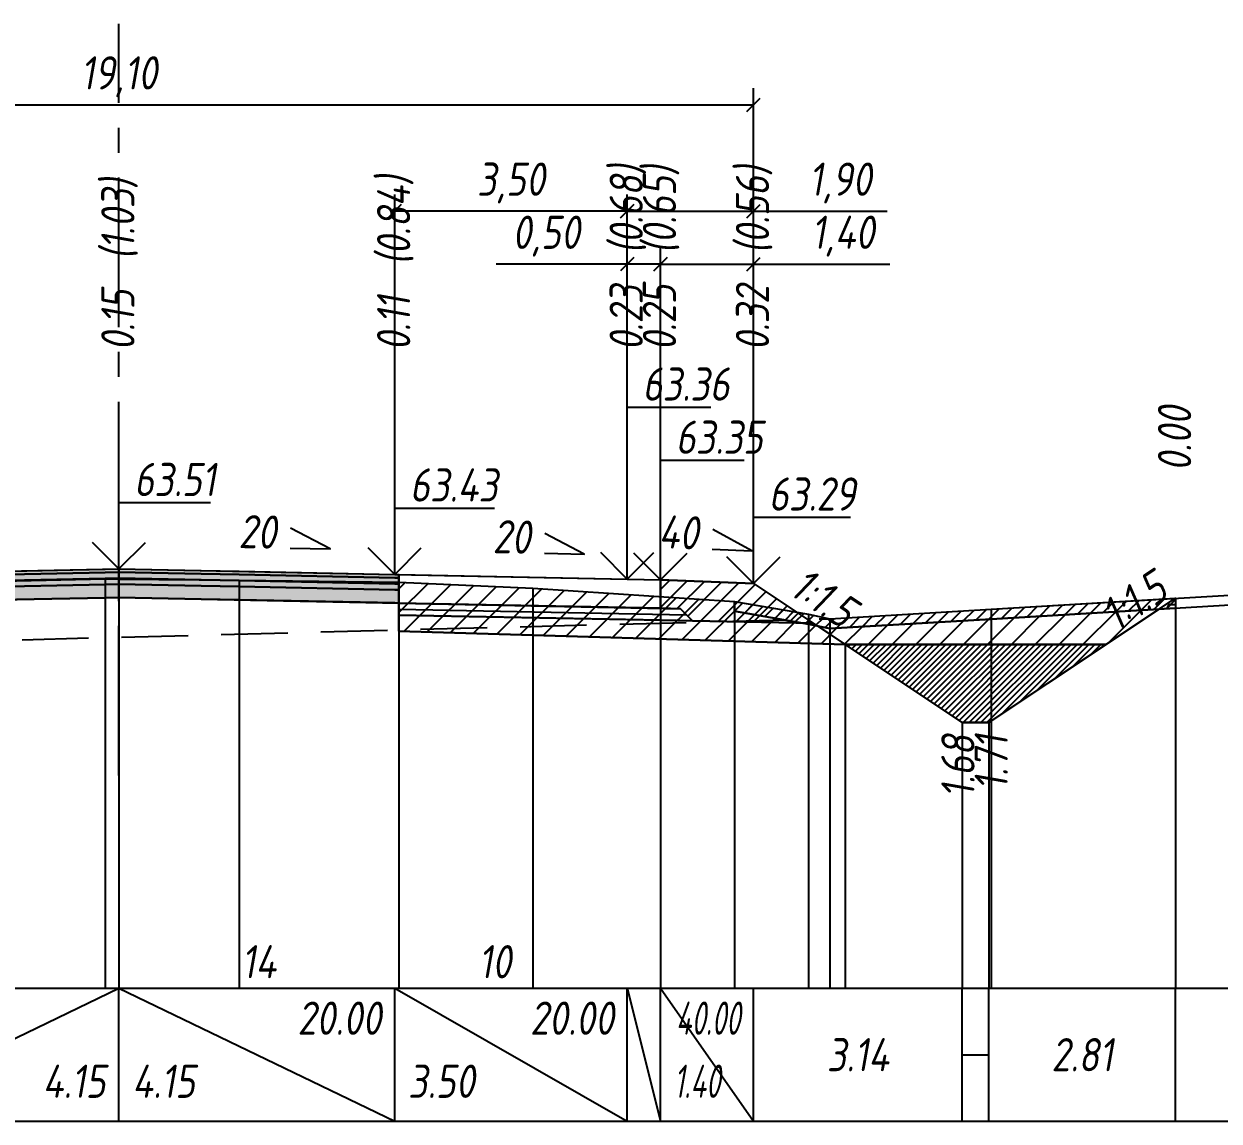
# Model space of a CAD drawing. Extents: x -717 to 1451, y -133302 to 233.
# Drawn here: x 153.9 to 243.8, y -45713 to -45630.4 of the extents above; entities that cross this region are included whole.
import ezdxf
from ezdxf.enums import TextEntityAlignment as Align

# ---------------------------------------------------------------- set-up
doc = ezdxf.new("R2010")
doc.units = 0
doc.linetypes.add('осевая2', pattern=[1.125, 0.75, -0.125, 0.125, -0.125])
doc.linetypes.add('штриховая', pattern=[0.75, 0.5, -0.25])
for name, color, linetype in [('Интерполированный поперечник', 2, 'Continuous'), ('Код_514', 1, 'Continuous'), ('Контур_0', 7, 'Continuous'), ('Контур_2521', 7, 'Continuous'), ('Контур_2564', 7, 'Continuous'), ('Контур_2660', 7, 'Continuous'), ('Контур_2665', 7, 'Continuous'), ('Контур_400', 7, 'Continuous'), ('Контур_508', 7, 'Continuous'), ('Контур_512', 7, 'Continuous'), ('Контур_513', 7, 'Continuous'), ('Контур_818', 7, 'Continuous'), ('Красный поперечник', 1, 'Continuous'), ('Объём_2501', 7, 'Continuous'), ('Объём_2564', 7, 'Continuous'), ('Объём_2650', 7, 'Continuous'), ('Объём_2660', 7, 'Continuous'), ('Объём_2661', 7, 'Continuous'), ('Объём_2662', 7, 'Continuous'), ('Объём_2663', 7, 'Continuous'), ('Объём_2664', 7, 'Continuous'), ('Объём_2665', 7, 'Continuous'), ('Объём_2666', 7, 'Continuous'), ('Объём_2667', 7, 'Continuous'), ('Объём_2668', 7, 'Continuous'), ('Объём_2669', 7, 'Continuous'), ('Объём_2675', 7, 'Continuous'), ('Объём_2753', 7, 'Continuous'), ('Ось', 1, 'осевая2'), ('Откосы', 7, 'Continuous'), ('Отметки покрытия', 7, 'Continuous'), ('Рабочие отметки', 7, 'Continuous'), ('Рабочие отметки доп.', 7, 'Continuous'), ('Слои выравнивания', 7, 'Continuous'), ('Таблица', 7, 'Continuous'), ('Уклоны проезжей части', 7, 'Continuous'), ('Черный поперечник', 3, 'Continuous')]:
    doc.layers.add(name, color=color, linetype=linetype)
for name, color, linetype, true_color in [('Контур_2540', 2, 'Continuous', 0xffff00), ('Контур_2560', 2, 'Continuous', 0xffff00), ('Контур_2561', 7, 'Continuous', 0xff8040), ('Контур_2562', 3, 'Continuous', 0x00ff00), ('Контур_2563', 7, 'Continuous', 0xff8000), ('Контур_2570', 7, 'Continuous', 0x80ff00), ('Контур_2725', 7, 'Continuous', 0x323232), ('Контур_2736', 4, 'Continuous', 0x00ffff), ('Контур_2737', 4, 'Continuous', 0x00ffff), ('Контур_2738', 4, 'Continuous', 0x00ffff), ('Контур_2739', 4, 'Continuous', 0x00ffff), ('Контур_2741', 4, 'Continuous', 0x00ffff), ('Контур_2742', 4, 'Continuous', 0x00ffff), ('Контур_2743', 4, 'Continuous', 0x00ffff), ('Контур_2744', 7, 'Continuous', 0xa4ffff), ('Контур_2745', 7, 'Continuous', 0xa4ffff), ('Контур_2747', 4, 'Continuous', 0x00ffff), ('Контур_2748', 4, 'Continuous', 0x00ffff), ('Контур_2749', 4, 'Continuous', 0x00ffff), ('Контур_2750', 4, 'Continuous', 0x00ffff), ('Контур_2751', 4, 'Continuous', 0x00ffff), ('Контур_2752', 4, 'Continuous', 0x00ffff), ('Контур_2760', 7, 'Continuous', 0x323232), ('Контур_2761', 7, 'Continuous', 0x323232), ('Контур_2762', 7, 'Continuous', 0x323232), ('Контур_2763', 7, 'Continuous', 0x323232), ('Контур_402', 7, 'Continuous', 0xff6464), ('Контур_703', 4, 'Continuous', 0x00ffff), ('Контур_705', 4, 'Continuous', 0x00ffff), ('Контур_707', 4, 'Continuous', 0x00ffff), ('Контур_720', 131, 'Continuous', 0xaaffff), ('Объём_2500', 7, 'Continuous', 0xc0c0c0), ('Объём_2520', 7, 'Continuous', 0x80ffff), ('Объём_2540', 2, 'Continuous', 0xffff00), ('Объём_2560', 2, 'Continuous', 0xffff00), ('Объём_2561', 7, 'Continuous', 0xff8040), ('Объём_2562', 3, 'Continuous', 0x00ff00), ('Объём_2563', 7, 'Continuous', 0xff8000), ('Объём_2570', 7, 'Continuous', 0x80ff00), ('Объём_2600', 7, 'Continuous', 0x808000), ('Объём_2620', 2, 'Continuous', 0xffff00), ('Объём_2746', 2, 'Continuous', 0xffff00)]:
    doc.layers.add(name, color=color, linetype=linetype, true_color=true_color)
doc.styles.get("Standard").update_dxf_attribs({"font": 'txt', "height": 2.5})
doc.styles.add('М', font='romand.shx', dxfattribs={"width": 0.8, "oblique": 10, "height": 2.5})
doc.dimstyles.new('ISO-25', dxfattribs={"dimtxt": 2.5, "dimasz": 2.5, "dimexe": 1.25, "dimexo": 0.625, "dimtad": 1, "dimtxsty": 'Standard', "dimcen": 2.5, "dimadec": 0, "dimazin": 0, "dimtfac": 1, "dimtmove": 0, "dimatfit": 3, "dimfxl": 1, "dimarcsym": 0})

# ---------------------------------------------------------------- blocks, each defined once
blk = doc.blocks.new('_Oblique')
at = {"color": 0, "linetype": 'ByBlock', "lineweight": -2}
blk.add_line((-0.5, -0.5), (0.5, 0.5), dxfattribs=at)
blk = doc.blocks.new('*D1074')
at = {"color": 0, "lineweight": -2, "transparency": 16777216}
for p, q in [((201.752, -45671.682), (201.752, -45647.242)), ((208.752, -45671.962), (208.752, -45647.242)), ((201.752, -45648.492), (208.752, -45648.492)), ((208.752, -45648.492), (219.022, -45648.492))]:
    blk.add_line(p, q, dxfattribs=at)
at = {"layer": 'Defpoints', "color": 0, "transparency": 16777216}
for p in [(208.752, -45648.492), (201.752, -45672.307), (208.752, -45672.587)]:
    blk.add_point(p, dxfattribs=at)
at = {"color": 0, "lineweight": -2, "transparency": 16777216, "rotation": 180}
blk.add_blockref('_Oblique', (201.752, -45648.492), dxfattribs=at)
at = {"color": 0, "lineweight": -2, "transparency": 16777216}
blk.add_blockref('_Oblique', (208.752, -45648.492), dxfattribs=at)
at = {"color": 0, "transparency": 16777216, "insert": (215.482, -45646.379), "char_height": 2.5, "width": 8.75, "attachment_point": 5, "style": 'М'}
blk.add_mtext('1,40', dxfattribs=at)
blk = doc.blocks.new('*D1076')
at = {"color": 0, "lineweight": -2, "transparency": 16777216}
for p, q in [((199.252, -45671.632), (199.252, -45647.242)), ((201.752, -45671.682), (201.752, -45647.242)), ((199.252, -45648.492), (189.391, -45648.492)), ((201.752, -45648.492), (199.252, -45648.492))]:
    blk.add_line(p, q, dxfattribs=at)
at = {"layer": 'Defpoints', "color": 0, "transparency": 16777216}
for p in [(201.752, -45648.492), (199.252, -45672.257), (201.752, -45672.307)]:
    blk.add_point(p, dxfattribs=at)
at = {"color": 0, "lineweight": -2, "transparency": 16777216, "rotation": 180}
blk.add_blockref('_Oblique', (199.252, -45648.492), dxfattribs=at)
at = {"color": 0, "lineweight": -2, "transparency": 16777216}
blk.add_blockref('_Oblique', (201.752, -45648.492), dxfattribs=at)
at = {"color": 0, "transparency": 16777216, "insert": (193.152, -45646.379), "char_height": 2.5, "width": 9.16667, "attachment_point": 5, "style": 'М'}
blk.add_mtext('0,50', dxfattribs=at)
blk = doc.blocks.new('*D1078')
at = {"color": 0, "lineweight": -2, "transparency": 16777216}
for p, q in [((181.752, -45671.282), (181.752, -45643.242)), ((199.252, -45671.632), (199.252, -45643.242)), ((199.252, -45644.492), (181.752, -45644.492))]:
    blk.add_line(p, q, dxfattribs=at)
at = {"layer": 'Defpoints', "color": 0, "transparency": 16777216}
for p in [(181.752, -45644.492), (181.752, -45671.907), (199.252, -45672.257)]:
    blk.add_point(p, dxfattribs=at)
at = {"color": 0, "lineweight": -2, "transparency": 16777216, "rotation": 180}
blk.add_blockref('_Oblique', (181.752, -45644.492), dxfattribs=at)
at = {"color": 0, "lineweight": -2, "transparency": 16777216}
blk.add_blockref('_Oblique', (199.252, -45644.492), dxfattribs=at)
at = {"color": 0, "transparency": 16777216, "insert": (190.502, -45642.379), "char_height": 2.5, "width": 9.58333, "attachment_point": 5, "style": 'М'}
blk.add_mtext('3,50', dxfattribs=at)
blk = doc.blocks.new('*D1079')
at = {"color": 0, "lineweight": -2, "transparency": 16777216}
for p, q in [((199.252, -45671.632), (199.252, -45643.242)), ((208.752, -45671.962), (208.752, -45643.242)), ((199.252, -45644.492), (208.752, -45644.492)), ((208.752, -45644.492), (218.82, -45644.492))]:
    blk.add_line(p, q, dxfattribs=at)
at = {"layer": 'Defpoints', "color": 0, "transparency": 16777216}
for p in [(199.252, -45644.492), (199.252, -45672.257), (208.752, -45672.587)]:
    blk.add_point(p, dxfattribs=at)
at = {"color": 0, "lineweight": -2, "transparency": 16777216, "rotation": 180}
blk.add_blockref('_Oblique', (199.252, -45644.492), dxfattribs=at)
at = {"color": 0, "lineweight": -2, "transparency": 16777216}
blk.add_blockref('_Oblique', (208.752, -45644.492), dxfattribs=at)
at = {"color": 0, "transparency": 16777216, "insert": (215.28, -45642.379), "char_height": 2.5, "width": 8.75, "attachment_point": 5, "style": 'М'}
blk.add_mtext('1,90', dxfattribs=at)
blk = doc.blocks.new('*D1081')
at = {"color": 0, "lineweight": -2, "transparency": 16777216}
for p, q in [((113.252, -45671.962), (113.252, -45635.242)), ((208.752, -45671.962), (208.752, -45635.242)), ((113.252, -45636.492), (208.752, -45636.492))]:
    blk.add_line(p, q, dxfattribs=at)
at = {"layer": 'Defpoints', "color": 0, "transparency": 16777216}
for p in [(208.752, -45636.492), (113.252, -45672.587), (208.752, -45672.587)]:
    blk.add_point(p, dxfattribs=at)
at = {"color": 0, "lineweight": -2, "transparency": 16777216, "rotation": 180}
blk.add_blockref('_Oblique', (113.252, -45636.492), dxfattribs=at)
at = {"color": 0, "lineweight": -2, "transparency": 16777216}
blk.add_blockref('_Oblique', (208.752, -45636.492), dxfattribs=at)
at = {"color": 0, "transparency": 16777216, "insert": (161.002, -45634.379), "char_height": 2.5, "width": 10.41667, "attachment_point": 5, "style": 'М'}
blk.add_mtext('19,10', dxfattribs=at)

msp = doc.modelspace()

# ---------------------------------------------------------------- hatches: boundary and pattern name
at = {"layer": 'Объём_2563'}
h = msp.add_hatch(dxfattribs=at)
h.set_pattern_fill('ANSI31', color=256, scale=0.3)
h.paths.add_polyline_path([(204.17, -45675.343), (203.252, -45674.425), (201.752, -45674.395), (201.752, -45672.245), (208.752, -45672.525), (213.252, -45675.525)])
at = {"layer": 'Объём_2570'}
h = msp.add_hatch(dxfattribs=at)
h.set_pattern_fill('ANSI31', color=256, scale=0.2)
h.paths.add_polyline_path([(240.513, -45674.385), (226.645, -45675.201), (214.5, -45675.926), (212.899, -45675.589), (207.316, -45674.623), (207.316, -45673.873), (212.899, -45674.839), (214.5, -45675.176), (226.645, -45674.451), (240.513, -45673.635)])
at = {"layer": 'Объём_2600'}
h = msp.add_hatch(dxfattribs=at)
h.set_pattern_fill('ANSI31', color=6, scale=0.4)
h.paths.add_polyline_path([(235.287, -45677.119), (215.643, -45677.119), (182.063, -45676.111), (182.063, -45672.42), (192.139, -45672.878), (207.316, -45673.873), (207.316, -45674.623), (212.899, -45675.589), (214.5, -45675.926), (239.279, -45674.457)])
h = msp.add_hatch(dxfattribs=at)
h.set_pattern_fill('HONEY', color=5, scale=0.3)
h.paths.add_polyline_path([(239.279, -45674.457), (240.513, -45673.635), (240.513, -45674.385)])
at = {"layer": 'Объём_2620'}
h = msp.add_hatch(dxfattribs=at)
h.set_pattern_fill('ANSI31', color=2, scale=0.1)
h.paths.add_polyline_path([(215.643, -45677.119), (235.287, -45677.119), (226.465, -45683), (224.465, -45683)])
at = {"layer": 'Слои выравнивания'}
for color, points in [(2, [(136.767, -45671.914), (140.252, -45671.845), (146.602, -45671.718), (159.977, -45671.45), (161.002, -45671.43), (161.002, -45671.68), (159.977, -45671.7), (146.602, -45671.968), (140.252, -45672.095), (136.767, -45672.164)]), (2, [(161.002, -45671.43), (167.197, -45671.553), (170.044, -45671.61), (181.752, -45671.845), (182.063, -45671.851), (182.063, -45672.101), (181.752, -45672.095), (170.044, -45671.86), (167.197, -45671.803), (161.002, -45671.68)]), (3, [(136.767, -45672.164), (140.252, -45672.095), (146.602, -45671.968), (159.977, -45671.7), (161.002, -45671.68), (161.002, -45672.13), (159.977, -45672.15), (146.602, -45672.418), (140.252, -45672.545), (136.767, -45672.614)]), (4, [(136.767, -45672.614), (140.252, -45672.545), (146.602, -45672.418), (159.977, -45672.15), (161.002, -45672.13), (161.002, -45672.58), (159.977, -45672.6), (146.602, -45672.868), (140.252, -45672.995), (136.767, -45673.064)]), (3, [(161.002, -45671.68), (167.197, -45671.803), (170.044, -45671.86), (181.752, -45672.095), (182.063, -45672.101), (182.063, -45672.551), (181.752, -45672.545), (170.044, -45672.31), (167.197, -45672.253), (161.002, -45672.13)]), (4, [(161.002, -45672.13), (167.197, -45672.253), (170.044, -45672.31), (181.752, -45672.545), (182.063, -45672.551), (182.063, -45673.001), (181.752, -45672.995), (170.044, -45672.76), (167.197, -45672.703), (161.002, -45672.58)]), (5, [(136.767, -45673.064), (140.252, -45672.995), (146.602, -45672.868), (159.977, -45672.6), (161.002, -45672.58), (161.002, -45673.58), (159.977, -45673.6), (146.602, -45673.868), (140.252, -45673.995), (136.767, -45674.064)]), (5, [(161.002, -45672.58), (167.197, -45672.703), (170.044, -45672.76), (181.752, -45672.995), (182.063, -45673.001), (182.063, -45674.001), (181.752, -45673.995), (170.044, -45673.76), (167.197, -45673.703), (161.002, -45673.58)])]:
    msp.add_hatch(color=color, dxfattribs=at).paths.add_polyline_path(points)

# ---------------------------------------------------------------- linework, layer by layer
at = {"layer": 'Интерполированный поперечник', "linetype": 'штриховая', "ltscale": 10, "flags": 128}
msp.add_lwpolyline([(93.731, -45678.319), (214.5, -45675.176)], dxfattribs=at)
at = {"layer": 'Код_514'}
for p, q in [((140.252, -45713), (161.002, -45703)), ((161.002, -45713), (161.002, -45703)), ((161.002, -45703), (181.752, -45713)), ((181.752, -45713), (181.752, -45703)), ((181.752, -45703), (199.252, -45713)), ((199.252, -45713), (199.252, -45703)), ((199.252, -45703), (201.752, -45713)), ((201.752, -45713), (201.752, -45703)), ((201.752, -45703), (208.752, -45713)), ((208.752, -45713), (208.752, -45703)), ((224.465, -45713), (224.465, -45703)), ((226.465, -45713), (226.465, -45703)), ((240.513, -45713), (240.513, -45703)), ((224.465, -45708), (226.465, -45708))]:
    msp.add_line(p, q, dxfattribs=at)
at = {"layer": 'Контур_0', "flags": 128}
for points in [[(182.063, -45671.851), (201.752, -45672.245), (201.752, -45674.395), (182.063, -45674.001), (182.063, -45671.851), (182.063, -45671.851)], [(208.752, -45672.525), (212.796, -45675.22), (212.796, -45675.22), (212.796, -45675.22), (212.796, -45675.22), (212.796, -45675.22), (212.796, -45675.22), (212.796, -45675.22), (212.796, -45675.22), (212.796, -45675.22), (212.796, -45675.22), (212.796, -45675.22), (212.796, -45675.22), (212.796, -45675.22), (212.796, -45675.22), (224.465, -45683)], [(208.752, -45672.525), (212.796, -45675.22), (212.796, -45675.22), (212.796, -45675.22), (212.796, -45675.22), (212.796, -45675.22), (212.796, -45675.22), (212.796, -45675.22), (212.796, -45675.22), (212.796, -45675.22), (212.796, -45675.22), (212.796, -45675.22), (212.796, -45675.22), (212.796, -45675.22), (212.796, -45675.22), (224.465, -45683), (226.465, -45683), (240.513, -45673.635), (240.513, -45673.635), (240.513, -45673.635), (240.513, -45673.635), (240.513, -45673.635), (240.513, -45673.635), (240.513, -45673.635), (240.513, -45673.635), (240.513, -45673.635), (240.513, -45673.635), (240.513, -45673.635), (240.513, -45673.635), (240.513, -45673.635)], [(201.752, -45675.295), (182.063, -45674.901), (182.063, -45674.001), (203.252, -45674.425), (204.17, -45675.343), (201.752, -45675.295), (201.752, -45675.295)], [(201.752, -45674.395), (203.252, -45674.425), (204.17, -45675.343), (213.252, -45675.525)]]:
    msp.add_lwpolyline(points, dxfattribs=at)
at = {"layer": 'Контур_2521', "color": 250, "flags": 128}
msp.add_lwpolyline([(182.063, -45674.451), (203.711, -45674.884)], dxfattribs=at)
at = {"layer": 'Контур_2540', "flags": 128}
msp.add_lwpolyline([(199.252, -45675.245), (213.252, -45675.525), (215.643, -45677.119), (182.063, -45676.111), (182.063, -45674.901), (199.252, -45675.245), (199.252, -45675.245)], dxfattribs=at)
at = {"layer": 'Контур_2560', "flags": 128}
msp.add_lwpolyline([(201.752, -45672.245), (208.752, -45672.525), (208.752, -45672.525), (208.752, -45672.525)], dxfattribs=at)
at = {"layer": 'Контур_2561', "flags": 128}
msp.add_lwpolyline([(201.752, -45672.245), (201.752, -45672.245), (208.752, -45672.525), (208.752, -45672.525), (201.752, -45672.245)], dxfattribs=at)
at = {"layer": 'Контур_2562', "flags": 128}
msp.add_lwpolyline([(208.752, -45672.525), (208.752, -45672.525), (208.752, -45672.525), (208.752, -45672.525), (208.752, -45672.525)], dxfattribs=at)
at = {"layer": 'Контур_2563', "flags": 128}
msp.add_lwpolyline([(204.17, -45675.343), (203.252, -45674.425), (201.752, -45674.395), (201.752, -45672.245), (208.752, -45672.525), (213.252, -45675.525), (204.17, -45675.343), (204.17, -45675.343)], dxfattribs=at)
at = {"layer": 'Контур_2564', "flags": 128}
msp.add_lwpolyline([(201.752, -45672.245), (208.752, -45672.525)], dxfattribs=at)
at = {"layer": 'Контур_2570', "flags": 128}
msp.add_lwpolyline([(80, -45679.355), (89.551, -45679.397), (93.731, -45679.069), (93.731, -45679.069), (104.923, -45677.384), (116.34, -45674.865), (116.34, -45674.115), (128.263, -45673.439), (136.767, -45672.737), (146.602, -45672.482), (159.977, -45672.182), (161.002, -45672.192), (170.044, -45672.282), (182.063, -45672.42), (192.139, -45672.878), (207.316, -45673.873), (207.316, -45674.623), (212.899, -45675.589), (214.5, -45675.926), (214.5, -45675.926), (226.645, -45675.201), (247.12, -45673.996), (265.513, -45673.57)], dxfattribs=at)
at = {"layer": 'Контур_2660', "flags": 128}
msp.add_lwpolyline([(182.063, -45676.111), (215.643, -45677.119)], dxfattribs=at)
at = {"layer": 'Контур_2665', "flags": 128}
msp.add_lwpolyline([(208.752, -45672.525), (208.752, -45672.525)], dxfattribs=at)
at = {"layer": 'Контур_2725', "flags": 128}
msp.add_lwpolyline([(136.767, -45674.064), (140.252, -45673.995), (146.602, -45673.868), (159.977, -45673.6), (161.002, -45673.58), (167.197, -45673.703), (170.044, -45673.76), (181.752, -45673.995), (182.063, -45674.001)], dxfattribs=at)
at = {"layer": 'Контур_2736', "flags": 128}
for points in [[(208.752, -45672.525), (212.796, -45675.22)], [(212.796, -45675.22), (224.465, -45683)]]:
    msp.add_lwpolyline(points, dxfattribs=at)
at = {"layer": 'Контур_2737', "flags": 128}
msp.add_lwpolyline([(212.796, -45675.22), (212.796, -45675.22)], dxfattribs=at)
at = {"layer": 'Контур_2738', "flags": 128}
msp.add_lwpolyline([(212.796, -45675.22), (212.796, -45675.22)], dxfattribs=at)
at = {"layer": 'Контур_2739', "flags": 128}
msp.add_lwpolyline([(212.796, -45675.22), (212.796, -45675.22)], dxfattribs=at)
at = {"layer": 'Контур_2741', "flags": 128}
msp.add_lwpolyline([(240.513, -45673.635), (240.513, -45673.635)], dxfattribs=at)
at = {"layer": 'Контур_2742', "flags": 128}
msp.add_lwpolyline([(240.513, -45673.635), (240.513, -45673.635)], dxfattribs=at)
at = {"layer": 'Контур_2743', "flags": 128}
msp.add_lwpolyline([(240.513, -45673.635), (240.513, -45673.635)], dxfattribs=at)
at = {"layer": 'Контур_2744', "flags": 128}
msp.add_lwpolyline([(240.513, -45673.635), (240.513, -45673.635)], dxfattribs=at)
msp.add_lwpolyline([(240.513, -45673.635), (240.513, -45673.635)], dxfattribs=at)
msp.add_lwpolyline([(240.513, -45673.635), (240.513, -45673.635)], dxfattribs=at)
msp.add_lwpolyline([(240.513, -45673.635), (240.513, -45673.635)], dxfattribs=at)
msp.add_lwpolyline([(240.513, -45673.635), (240.513, -45673.635)], dxfattribs=at)
msp.add_lwpolyline([(240.513, -45673.635), (240.513, -45673.635)], dxfattribs=at)
at = {"layer": 'Контур_2745', "flags": 128}
msp.add_lwpolyline([(212.796, -45675.22), (212.796, -45675.22)], dxfattribs=at)
msp.add_lwpolyline([(212.796, -45675.22), (212.796, -45675.22)], dxfattribs=at)
msp.add_lwpolyline([(212.796, -45675.22), (212.796, -45675.22)], dxfattribs=at)
msp.add_lwpolyline([(212.796, -45675.22), (212.796, -45675.22)], dxfattribs=at)
msp.add_lwpolyline([(212.796, -45675.22), (212.796, -45675.22)], dxfattribs=at)
msp.add_lwpolyline([(212.796, -45675.22), (212.796, -45675.22)], dxfattribs=at)
at = {"layer": 'Контур_2747', "flags": 128}
msp.add_lwpolyline([(212.796, -45675.22), (212.796, -45675.22)], dxfattribs=at)
at = {"layer": 'Контур_2748', "flags": 128}
msp.add_lwpolyline([(212.796, -45675.22), (212.796, -45675.22)], dxfattribs=at)
at = {"layer": 'Контур_2749', "flags": 128}
msp.add_lwpolyline([(212.796, -45675.22), (212.796, -45675.22)], dxfattribs=at)
at = {"layer": 'Контур_2750', "flags": 128}
msp.add_lwpolyline([(240.513, -45673.635), (240.513, -45673.635)], dxfattribs=at)
at = {"layer": 'Контур_2751', "flags": 128}
msp.add_lwpolyline([(240.513, -45673.635), (240.513, -45673.635)], dxfattribs=at)
at = {"layer": 'Контур_2752', "flags": 128}
msp.add_lwpolyline([(240.513, -45673.635), (240.513, -45673.635)], dxfattribs=at)
at = {"layer": 'Контур_2760', "flags": 128}
msp.add_lwpolyline([(136.767, -45671.914), (140.252, -45671.845), (146.602, -45671.718), (159.977, -45671.45), (161.002, -45671.43), (167.197, -45671.553), (170.044, -45671.61), (181.752, -45671.845), (182.063, -45671.851)], dxfattribs=at)
at = {"layer": 'Контур_2761', "flags": 128}
msp.add_lwpolyline([(136.767, -45672.164), (140.252, -45672.095), (146.602, -45671.968), (159.977, -45671.7), (161.002, -45671.68), (167.197, -45671.803), (170.044, -45671.86), (181.752, -45672.095), (182.063, -45672.101)], dxfattribs=at)
at = {"layer": 'Контур_2762', "flags": 128}
msp.add_lwpolyline([(136.767, -45672.614), (140.252, -45672.545), (146.602, -45672.418), (159.977, -45672.15), (161.002, -45672.13), (167.197, -45672.253), (170.044, -45672.31), (181.752, -45672.545), (182.063, -45672.551)], dxfattribs=at)
at = {"layer": 'Контур_2763', "flags": 128}
msp.add_lwpolyline([(136.767, -45673.064), (140.252, -45672.995), (146.602, -45672.868), (159.977, -45672.6), (161.002, -45672.58), (167.197, -45672.703), (170.044, -45672.76), (181.752, -45672.995), (182.063, -45673.001)], dxfattribs=at)
at = {"layer": 'Контур_400', "flags": 128}
for points in [[(120.252, -45672.245), (122.752, -45672.195), (122.752, -45672.195), (122.752, -45672.195), (122.752, -45672.195), (122.752, -45672.195), (122.752, -45672.195), (140.252, -45671.845), (161.002, -45671.43)], [(161.002, -45671.43), (181.752, -45671.845), (199.252, -45672.195), (199.252, -45672.195), (199.252, -45672.195), (199.252, -45672.195), (199.252, -45672.195), (199.252, -45672.195), (201.752, -45672.245)]]:
    msp.add_lwpolyline(points, dxfattribs=at)
at = {"layer": 'Контур_402', "flags": 128}
msp.add_lwpolyline([(106.361, -45677.119), (136.767, -45676.207), (136.767, -45674.064), (161.002, -45673.58), (182.063, -45674.001), (182.063, -45676.111), (215.643, -45677.119)], dxfattribs=at)
at = {"layer": 'Контур_508', "flags": 128}
msp.add_lwpolyline([(105, -45678.026), (106.361, -45677.119), (136.767, -45676.207), (136.767, -45674.064), (161.002, -45673.58), (182.063, -45674.001), (182.063, -45676.111), (215.643, -45677.119), (224.465, -45683), (226.465, -45683), (240.513, -45673.635)], dxfattribs=at)
at = {"layer": 'Контур_512', "flags": 128}
msp.add_lwpolyline([(182.063, -45676.111), (215.643, -45677.119), (224.465, -45683), (226.465, -45683), (240.513, -45673.635)], dxfattribs=at)
at = {"layer": 'Контур_513', "flags": 128}
msp.add_lwpolyline([(105, -45678.026), (106.361, -45677.119), (136.767, -45676.207), (136.767, -45674.064), (161.002, -45673.58), (182.063, -45674.001), (182.063, -45676.111), (215.643, -45677.119), (224.465, -45683), (226.465, -45683), (240.513, -45673.635)], dxfattribs=at)
at = {"layer": 'Контур_703', "flags": 128}
msp.add_lwpolyline([(208.752, -45672.525), (212.796, -45675.22)], dxfattribs=at)
at = {"layer": 'Контур_705', "flags": 128}
msp.add_lwpolyline([(212.796, -45675.22), (212.796, -45675.22)], dxfattribs=at)
at = {"layer": 'Контур_707', "flags": 128}
msp.add_lwpolyline([(226.465, -45683), (240.513, -45673.635)], dxfattribs=at)
at = {"layer": 'Контур_720', "flags": 128}
msp.add_lwpolyline([(224.465, -45683), (226.465, -45683)], dxfattribs=at)
at = {"layer": 'Контур_818', "flags": 128}
msp.add_lwpolyline([(105, -45677.367), (116.34, -45674.865), (116.34, -45674.115), (128.263, -45673.439), (136.767, -45672.737), (146.602, -45672.482), (159.977, -45672.182), (161.002, -45672.192), (170.044, -45672.282), (182.063, -45672.42), (192.139, -45672.878), (207.316, -45673.873), (207.316, -45674.623), (212.899, -45675.589), (214.5, -45675.926), (214.5, -45675.926), (226.645, -45675.201), (240.513, -45674.385)], dxfattribs=at)
at = {"layer": 'Красный поперечник'}
for p, q in [((140.252, -45671.845), (161.002, -45671.43)), ((161.002, -45671.43), (181.752, -45671.845)), ((181.752, -45671.845), (199.252, -45672.195)), ((199.252, -45672.195), (201.752, -45672.245)), ((201.752, -45672.245), (208.752, -45672.525)), ((208.752, -45672.525), (224.465, -45683)), ((226.465, -45683), (240.513, -45673.635)), ((240.513, -45673.635), (240.513, -45703)), ((182.063, -45676.111), (182.063, -45703)), ((215.643, -45677.119), (215.643, -45703)), ((224.465, -45683), (224.465, -45703)), ((224.465, -45683), (226.465, -45683)), ((226.465, -45683), (226.465, -45703))]:
    msp.add_line(p, q, dxfattribs=at)
at = {"layer": 'Объём_2500', "flags": 128}
msp.add_lwpolyline([(182.063, -45671.851), (201.752, -45672.245), (201.752, -45674.395), (182.063, -45674.001), (182.063, -45671.851), (182.063, -45671.851)], dxfattribs=at)
at = {"layer": 'Объём_2501', "flags": 128}
for points in [[(120.252, -45672.245), (122.752, -45672.195), (122.752, -45672.195), (122.752, -45672.195), (122.752, -45672.195), (122.752, -45672.195), (122.752, -45672.195), (140.252, -45671.845), (161.002, -45671.43)], [(161.002, -45671.43), (181.752, -45671.845), (199.252, -45672.195), (199.252, -45672.195), (199.252, -45672.195), (199.252, -45672.195), (199.252, -45672.195), (199.252, -45672.195), (201.752, -45672.245)]]:
    msp.add_lwpolyline(points, dxfattribs=at)
at = {"layer": 'Объём_2520', "color": 250, "flags": 128}
msp.add_lwpolyline([(201.752, -45675.295), (182.063, -45674.901), (182.063, -45674.001), (203.252, -45674.425), (204.17, -45675.343), (201.752, -45675.295), (201.752, -45675.295)], dxfattribs=at)
at = {"layer": 'Объём_2540', "flags": 128}
msp.add_lwpolyline([(199.252, -45675.245), (213.252, -45675.525), (215.643, -45677.119), (182.063, -45676.111), (182.063, -45674.901), (199.252, -45675.245), (199.252, -45675.245)], dxfattribs=at)
at = {"layer": 'Объём_2560', "flags": 128}
msp.add_lwpolyline([(201.752, -45672.245), (208.752, -45672.525), (208.752, -45672.525), (208.752, -45672.525)], dxfattribs=at)
at = {"layer": 'Объём_2561', "flags": 128}
msp.add_lwpolyline([(201.752, -45672.245), (201.752, -45672.245), (208.752, -45672.525), (208.752, -45672.525), (201.752, -45672.245)], dxfattribs=at)
at = {"layer": 'Объём_2562', "flags": 128}
msp.add_lwpolyline([(208.752, -45672.525), (208.752, -45672.525), (208.752, -45672.525), (208.752, -45672.525), (208.752, -45672.525)], dxfattribs=at)
at = {"layer": 'Объём_2563', "color": 250, "flags": 128}
msp.add_lwpolyline([(204.17, -45675.343), (203.252, -45674.425), (201.752, -45674.395), (201.752, -45672.245), (208.752, -45672.525), (213.252, -45675.525), (204.17, -45675.343), (204.17, -45675.343)], dxfattribs=at)
at = {"layer": 'Объём_2564', "flags": 128}
msp.add_lwpolyline([(201.752, -45672.245), (208.752, -45672.525)], dxfattribs=at)
at = {"layer": 'Объём_2570', "flags": 128}
msp.add_lwpolyline([(240.513, -45674.385), (226.645, -45675.201), (214.5, -45675.926), (212.899, -45675.589), (207.316, -45674.623), (207.316, -45673.873), (212.899, -45674.839), (214.5, -45675.176), (226.645, -45674.451), (240.513, -45673.635), (240.513, -45674.385), (240.513, -45674.385)], dxfattribs=at)
at = {"layer": 'Объём_2600', "color": 5, "flags": 128}
msp.add_lwpolyline([(239.279, -45674.457), (240.513, -45673.635), (240.513, -45674.385), (239.279, -45674.457), (239.279, -45674.457)], dxfattribs=at)
at = {"layer": 'Объём_2620', "flags": 128}
msp.add_lwpolyline([(215.643, -45677.119), (235.287, -45677.119), (226.465, -45683), (224.465, -45683), (215.643, -45677.119), (215.643, -45677.119)], dxfattribs=at)
at = {"layer": 'Объём_2650', "color": 6, "flags": 128}
msp.add_lwpolyline([(235.287, -45677.119), (215.643, -45677.119), (182.063, -45676.111), (182.063, -45672.42), (192.139, -45672.878), (207.316, -45673.873), (207.316, -45674.623), (212.899, -45675.589), (214.5, -45675.926), (239.279, -45674.457), (235.287, -45677.119), (235.287, -45677.119)], dxfattribs=at)
at = {"layer": 'Объём_2660', "flags": 128}
msp.add_lwpolyline([(182.063, -45676.111), (215.643, -45677.119)], dxfattribs=at)
at = {"layer": 'Объём_2661', "flags": 128}
msp.add_lwpolyline([(208.752, -45672.525), (212.796, -45675.22), (215.643, -45677.119)], dxfattribs=at)
at = {"layer": 'Объём_2662', "flags": 128}
msp.add_lwpolyline([(235.287, -45677.119), (240.513, -45673.635)], dxfattribs=at)
at = {"layer": 'Объём_2663', "flags": 128}
for points in [[(215.643, -45677.119), (224.465, -45683)], [(226.465, -45683), (235.287, -45677.119)]]:
    msp.add_lwpolyline(points, dxfattribs=at)
at = {"layer": 'Объём_2664', "flags": 128}
msp.add_lwpolyline([(224.465, -45683), (226.465, -45683)], dxfattribs=at)
at = {"layer": 'Объём_2665', "flags": 128}
msp.add_lwpolyline([(208.752, -45672.525), (208.752, -45672.525)], dxfattribs=at)
at = {"layer": 'Объём_2666', "flags": 128}
for points in [[(208.752, -45672.525), (212.796, -45675.22)], [(212.796, -45675.22), (215.643, -45677.119)]]:
    msp.add_lwpolyline(points, dxfattribs=at)
at = {"layer": 'Объём_2667', "flags": 128}
for points in [[(240.513, -45673.635), (240.513, -45673.635)], [(212.796, -45675.22), (212.796, -45675.22)]]:
    msp.add_lwpolyline(points, dxfattribs=at)
at = {"layer": 'Объём_2668', "flags": 128}
for points in [[(240.513, -45673.635), (240.513, -45673.635)], [(212.796, -45675.22), (212.796, -45675.22)]]:
    msp.add_lwpolyline(points, dxfattribs=at)
at = {"layer": 'Объём_2669', "flags": 128}
for points in [[(240.513, -45673.635), (240.513, -45673.635)], [(212.796, -45675.22), (212.796, -45675.22)]]:
    msp.add_lwpolyline(points, dxfattribs=at)
at = {"layer": 'Объём_2675', "flags": 128}
for points in [[(240.513, -45673.635), (240.513, -45673.635)], [(240.513, -45673.635), (240.513, -45673.635)], [(240.513, -45673.635), (240.513, -45673.635)], [(240.513, -45673.635), (240.513, -45673.635)], [(240.513, -45673.635), (240.513, -45673.635)], [(240.513, -45673.635), (240.513, -45673.635)], [(212.796, -45675.22), (212.796, -45675.22)], [(212.796, -45675.22), (212.796, -45675.22)], [(212.796, -45675.22), (212.796, -45675.22)], [(212.796, -45675.22), (212.796, -45675.22)], [(212.796, -45675.22), (212.796, -45675.22)], [(212.796, -45675.22), (212.796, -45675.22)]]:
    msp.add_lwpolyline(points, dxfattribs=at)
at = {"layer": 'Объём_2746', "flags": 128}
msp.add_lwpolyline([(215.643, -45677.119), (182.063, -45676.111), (182.063, -45672.42), (192.139, -45672.878), (207.316, -45673.873), (207.316, -45674.623), (212.899, -45675.589), (213.557, -45675.727), (215.643, -45677.119), (215.643, -45677.119)], dxfattribs=at)
at = {"layer": 'Объём_2753', "flags": 128}
msp.add_lwpolyline([(182.063, -45671.851), (182.063, -45671.851)], dxfattribs=at)
at = {"layer": 'Ось', "ltscale": 15}
msp.add_line((161.002, -45686.971), (161.002, -45630.4), dxfattribs=at)
at = {"layer": 'Откосы', "color": 1, "flags": 128}
for points in [[(173.89, -45669.87), (176.89, -45669.93), (173.92, -45668.371)], [(193.015, -45670.253), (196.015, -45670.313), (193.045, -45668.753)], [(205.637, -45669.956), (208.635, -45670.076), (205.697, -45668.457)]]:
    msp.add_lwpolyline(points, dxfattribs=at)
at = {"layer": 'Отметки покрытия', "color": 1}
for p, q in [((199.252, -45672.195), (199.252, -45659.245)), ((199.252, -45659.245), (205.552, -45659.245)), ((201.752, -45672.245), (201.752, -45663.245)), ((201.752, -45663.245), (208.052, -45663.245)), ((161.002, -45671.43), (161.002, -45666.43)), ((161.002, -45666.43), (167.902, -45666.43)), ((181.752, -45671.845), (181.752, -45666.845)), ((181.752, -45666.845), (189.252, -45666.845)), ((208.752, -45672.525), (208.752, -45667.525)), ((208.752, -45667.525), (216.052, -45667.525)), ((161.002, -45671.43), (159.002, -45669.43)), ((161.002, -45671.43), (163.002, -45669.43)), ((181.752, -45671.845), (179.752, -45669.845)), ((181.752, -45671.845), (183.752, -45669.845)), ((199.252, -45672.195), (197.252, -45670.195)), ((199.252, -45672.195), (201.252, -45670.195)), ((201.752, -45672.245), (199.752, -45670.245)), ((201.752, -45672.245), (203.752, -45670.245)), ((208.752, -45672.525), (206.752, -45670.525)), ((208.752, -45672.525), (210.752, -45670.525))]:
    msp.add_line(p, q, dxfattribs=at)
at = {"layer": 'Слои выравнивания'}
for p, q in [((161.002, -45671.43), (161.002, -45703)), ((182.063, -45671.851), (182.063, -45703)), ((201.752, -45672.245), (201.752, -45703))]:
    msp.add_line(p, q, dxfattribs=at)
at = {"layer": 'Слои выравнивания', "color": 2, "flags": 128}
for points in [[(136.767, -45671.914), (140.252, -45671.845), (146.602, -45671.718), (159.977, -45671.45), (161.002, -45671.43), (161.002, -45671.68), (159.977, -45671.7), (146.602, -45671.968), (140.252, -45672.095), (136.767, -45672.164)], [(161.002, -45671.43), (167.197, -45671.553), (170.044, -45671.61), (181.752, -45671.845), (182.063, -45671.851), (182.063, -45672.101), (181.752, -45672.095), (170.044, -45671.86), (167.197, -45671.803), (161.002, -45671.68)]]:
    msp.add_lwpolyline(points, close=True, dxfattribs=at)
at = {"layer": 'Слои выравнивания', "color": 3, "flags": 128}
for points in [[(136.767, -45672.164), (140.252, -45672.095), (146.602, -45671.968), (159.977, -45671.7), (161.002, -45671.68), (161.002, -45672.13), (159.977, -45672.15), (146.602, -45672.418), (140.252, -45672.545), (136.767, -45672.614)], [(161.002, -45671.68), (167.197, -45671.803), (170.044, -45671.86), (181.752, -45672.095), (182.063, -45672.101), (182.063, -45672.551), (181.752, -45672.545), (170.044, -45672.31), (167.197, -45672.253), (161.002, -45672.13)]]:
    msp.add_lwpolyline(points, close=True, dxfattribs=at)
at = {"layer": 'Слои выравнивания', "color": 4, "flags": 128}
for points in [[(136.767, -45672.614), (140.252, -45672.545), (146.602, -45672.418), (159.977, -45672.15), (161.002, -45672.13), (161.002, -45672.58), (159.977, -45672.6), (146.602, -45672.868), (140.252, -45672.995), (136.767, -45673.064)], [(161.002, -45672.13), (167.197, -45672.253), (170.044, -45672.31), (181.752, -45672.545), (182.063, -45672.551), (182.063, -45673.001), (181.752, -45672.995), (170.044, -45672.76), (167.197, -45672.703), (161.002, -45672.58)]]:
    msp.add_lwpolyline(points, close=True, dxfattribs=at)
at = {"layer": 'Слои выравнивания', "color": 5, "flags": 128}
for points in [[(136.767, -45673.064), (140.252, -45672.995), (146.602, -45672.868), (159.977, -45672.6), (161.002, -45672.58), (161.002, -45673.58), (159.977, -45673.6), (146.602, -45673.868), (140.252, -45673.995), (136.767, -45674.064)], [(161.002, -45672.58), (167.197, -45672.703), (170.044, -45672.76), (181.752, -45672.995), (182.063, -45673.001), (182.063, -45674.001), (181.752, -45673.995), (170.044, -45673.76), (167.197, -45673.703), (161.002, -45673.58)]]:
    msp.add_lwpolyline(points, close=True, dxfattribs=at)
at = {"layer": 'Таблица'}
for p, q in [((80, -45703), (265.513, -45703)), ((80, -45713), (265.513, -45713))]:
    msp.add_line(p, q, dxfattribs=at)
at = {"layer": 'Черный поперечник', "color": 7}
for p, q in [((159.977, -45672.182), (159.977, -45703)), ((161.002, -45672.192), (161.002, -45703)), ((170.044, -45672.282), (170.044, -45703)), ((182.063, -45672.42), (182.063, -45703)), ((192.139, -45672.878), (192.139, -45703)), ((207.316, -45673.873), (207.316, -45703)), ((212.899, -45674.839), (212.899, -45703)), ((226.645, -45674.451), (226.645, -45703)), ((214.5, -45675.176), (214.5, -45703))]:
    msp.add_line(p, q, dxfattribs=at)
at = {"layer": 'Черный поперечник', "flags": 128}
msp.add_lwpolyline([(80, -45678.605), (89.551, -45678.647), (93.731, -45678.319), (104.923, -45676.634), (116.34, -45674.115), (128.263, -45673.439), (136.767, -45672.737), (146.602, -45672.482), (159.977, -45672.182), (161.002, -45672.192), (170.044, -45672.282), (182.063, -45672.42), (192.139, -45672.878), (207.316, -45673.873), (212.899, -45674.839), (214.5, -45675.176), (226.645, -45674.451), (247.12, -45673.246), (265.513, -45672.82)], dxfattribs=at)

# ---------------------------------------------------------------- texts
at = {"layer": 'Код_514', "style": 'М', "oblique": 10}
for s, width, p in [('20.00', 0.8, (180.752, -45704)), ('20.00', 0.8, (198.252, -45704)), ('40.00', 0.6, (207.752, -45704))]:
    msp.add_text(s, height=2.5, dxfattribs=dict(at, width=width)).set_placement(p, align=Align.TOP_RIGHT)
at = {"layer": 'Код_514', "style": 'М', "oblique": 10, "width": 0.8}
for s, p in [('3.14', (216.609, -45708)), ('2.81', (233.489, -45708))]:
    msp.add_text(s, height=2.5, dxfattribs=at).set_placement(p, align=Align.MIDDLE_CENTER)
msp.add_text('4.15', height=2.5, dxfattribs=at).set_placement((160.002, -45712), align=Align.BOTTOM_RIGHT)
at = {"layer": 'Код_514', "style": 'М', "oblique": 10}
for s, width, p in [('4.15', 0.8, (162.002, -45712)), ('3.50', 0.8, (182.752, -45712)), ('1.40', 0.6, (202.752, -45712))]:
    msp.add_text(s, height=2.5, dxfattribs=dict(at, width=width)).set_placement(p, align=Align.BOTTOM_LEFT)
at = {"layer": 'Отметки покрытия', "color": 1, "style": 'М', "oblique": 10, "width": 0.8}
for s, p in [('63.36', (200.393, -45659.513)), ('63.35', (202.893, -45663.513)), ('63.51', (162.143, -45666.698)), ('63.43', (182.893, -45667.113)), ('63.29', (209.893, -45667.793))]:
    msp.add_text(s, height=2.5, dxfattribs=at).set_placement(p, align=Align.BOTTOM_LEFT)
at = {"layer": 'Рабочие отметки', "color": 1, "style": 'М', "oblique": 10, "width": 0.8}
for s, p in [('0.23', (199.174, -45654.995)), ('0.25', (201.674, -45654.995)), ('0.32', (208.674, -45654.995)), ('0.15', (160.924, -45654.995)), ('0.11', (181.674, -45654.995)), ('0.00', (240.435, -45664.066))]:
    msp.add_text(s, height=2.5, rotation=90, dxfattribs=at).set_placement(p, align=Align.MIDDLE_LEFT)
for s, p in [('1.68', (224.137, -45683.931)), ('1.71', (226.637, -45683.931))]:
    msp.add_text(s, height=2.5, rotation=90, dxfattribs=at).set_placement(p, align=Align.MIDDLE_RIGHT)
at = {"layer": 'Рабочие отметки доп.', "color": 1, "style": 'М', "oblique": 10, "width": 0.8}
for s, p in [('(0.68)', (199.174, -45647.695)), ('(0.65)', (201.674, -45647.695)), ('(0.56)', (208.674, -45647.695)), ('(1.03)', (160.924, -45648.145)), ('(0.84)', (181.674, -45648.545))]:
    msp.add_text(s, height=2.5, rotation=90, dxfattribs=at).set_placement(p, align=Align.MIDDLE_LEFT)
at = {"layer": 'Слои выравнивания', "style": 'М', "oblique": 10, "width": 0.8}
for s, p in [('14', (171.533, -45703)), ('10', (189.289, -45703))]:
    msp.add_text(s, height=2.5, dxfattribs=at).set_placement(p, align=Align.BOTTOM_CENTER)
at = {"layer": 'Уклоны проезжей части', "color": 1, "style": 'М', "oblique": 10, "width": 0.8}
for s, rotation, p in [('20', 358.85423, (171.397, -45670.637)), ('20', 358.85423, (190.522, -45671.02)), ('40', 357.70938, (203.046, -45670.672)), ('1:1.5', 33.69007, (238.512, -45675.485)), ('1:1.5', 326.30994, (212.948, -45675.271))]:
    msp.add_text(s, height=2.5, rotation=rotation, dxfattribs=at).set_placement(p, align=Align.BOTTOM_CENTER)

# ---------------------------------------------------------------- dimensions: what is measured, and where the dimension line sits
at = {"color": 5}
dim = msp.add_linear_dim(base=(208.752, -45636.492), p1=(113.252, -45672.587), p2=(208.752, -45672.587), angle=180, dimstyle='ISO-25', override={"dimasz": 1, "dimlfac": 0.2, "dimzin": 0, "dimtxsty": 'М', "dimblk1": 'Oblique', "dimblk2": 'Oblique', "dimsah": 1}, dxfattribs=at)
dim.commit()
dim.dimension.update_dxf_attribs({"geometry": '*D1081', "text_midpoint": (161.002, -45634.379)})
dim = msp.add_linear_dim(base=(181.752, -45644.492), p1=(199.252, -45672.257), p2=(181.752, -45671.907), dimstyle='ISO-25', override={"dimasz": 1, "dimlfac": 0.2, "dimzin": 0, "dimtxsty": 'М', "dimblk1": 'Oblique', "dimblk2": 'Oblique', "dimsah": 1}, dxfattribs=at)
dim.commit()
dim.dimension.update_dxf_attribs({"geometry": '*D1078', "text_midpoint": (190.502, -45642.379)})
dim = msp.add_linear_dim(base=(199.252, -45644.492), p1=(208.752, -45672.587), p2=(199.252, -45672.257), dimstyle='ISO-25', override={"dimasz": 1, "dimlfac": 0.2, "dimzin": 0, "dimtxsty": 'М', "dimblk1": 'Oblique', "dimblk2": 'Oblique', "dimsah": 1}, dxfattribs=at)
dim.commit()
dim.dimension.update_dxf_attribs({"geometry": '*D1079', "text_midpoint": (215.28, -45644.492), "dimtype": 160})
for base, p1, p2, picture, middle in [((201.752, -45648.492), (199.252, -45672.257), (201.752, -45672.307), '*D1076', (193.152, -45648.492)), ((208.752, -45648.492), (201.752, -45672.307), (208.752, -45672.587), '*D1074', (215.482, -45648.492))]:
    dim = msp.add_linear_dim(base=base, p1=p1, p2=p2, angle=180, dimstyle='ISO-25', override={"dimasz": 1, "dimlfac": 0.2, "dimzin": 0, "dimtxsty": 'М', "dimblk1": 'Oblique', "dimblk2": 'Oblique', "dimsah": 1}, dxfattribs=at)
    dim.commit()
    dim.dimension.update_dxf_attribs({"geometry": picture, "text_midpoint": middle, "dimtype": 160})

doc.saveas('drawing.dxf')
